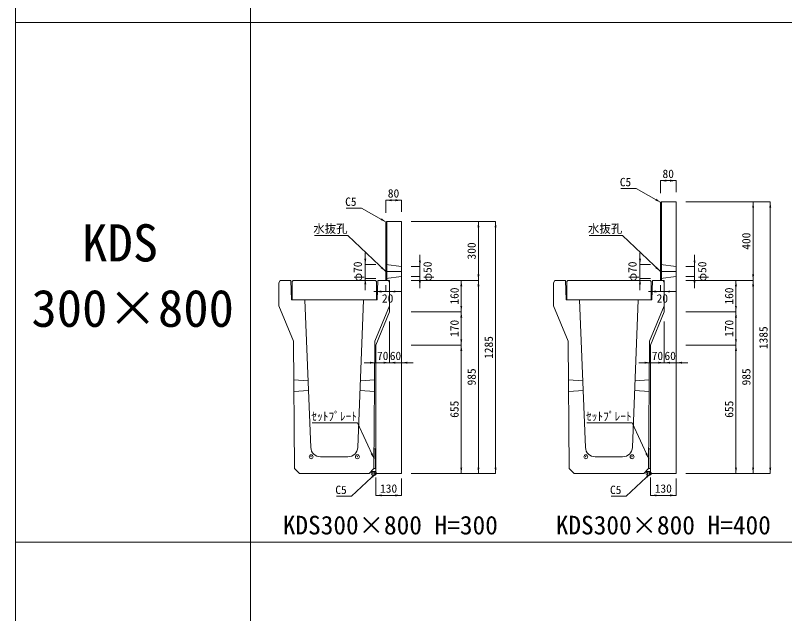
# Model space of a CAD drawing. Units: millimetres at full size, sheet at 1:40. Extents: x 172874 to 199766, y 869448 to 902797.
# Drawn here: x 172874 to 176800, y 892084 to 895135 of the extents above; entities that cross this region are included whole.
import ezdxf
from ezdxf.enums import TextEntityAlignment as Align

# ---------------------------------------------------------------- set-up
doc = ezdxf.new("R2010")
doc.units = ezdxf.units.MM
doc.header["$LTSCALE"] = 40
doc.header["$PDMODE"] = 32
doc.header["$PDSIZE"] = 20
for name, pattern in [('DASHED', [7.5, 6, -1.5]), ('USER1', [28.575, 19.05, -3.175, 3.175, -3.175]), ('USER2', [4.7625, 3.175, -1.5875])]:
    doc.linetypes.add(name, pattern=pattern)
for name, color, linetype, lineweight in [('セットプレート', 3, 'Continuous', 13), ('パネックスKDS', 2, 'Continuous', 13), ('図枠', 5, 'Continuous', 13), ('寸法線', 7, 'Continuous', 13), ('引出線', 4, 'Continuous', 13), ('本体', 2, 'Continuous', 13), ('補助線', 8, 'Continuous', 13)]:
    doc.layers.add(name, color=color, linetype=linetype, lineweight=lineweight)
doc.layers.add('文字', color=7, linetype='Continuous')
doc.styles.add('ＭＳ ゴシック', font='')
doc.styles.get('ＭＳ ゴシック').set_extended_font_data('MS Gothic')

# ---------------------------------------------------------------- blocks, each defined once
blk = doc.blocks.new('filled_arrow')
at = {"color": 0, "linetype": 'Continuous', "lineweight": -2}
blk.add_solid([(7.5, 1.25), (0, 0), (7.5, -1.25)], dxfattribs=at)

msp = doc.modelspace()

# ---------------------------------------------------------------- linework, layer by layer
at = {"layer": 'セットプレート'}
for points in [[(174704.33, 892823.33), (174712.33, 892823.27), (174713.09, 892923.27), (174705.09, 892923.33)], [(176106.33, 892823.33), (176114.33, 892823.27), (176115.1, 892923.27), (176107.1, 892923.33)]]:
    msp.add_lwpolyline(points, close=True, dxfattribs=at)
at = {"layer": 'パネックスKDS'}
for p, q in [((176166.29, 894178.33), (176171.29, 894183.33)), ((176166.29, 893783.33), (176166.29, 894178.33)), ((176171.29, 894183.33), (176246.29, 894183.33)), ((176246.29, 892798.33), (176246.29, 894183.33)), ((174764.29, 894078.33), (174769.29, 894083.33)), ((174764.29, 893783.33), (174764.29, 894078.33)), ((174769.29, 894083.33), (174844.29, 894083.33)), ((174844.29, 892798.33), (174844.29, 894083.33)), ((174764.29, 893783.33), (174784.29, 893783.33)), ((174784.29, 893623.33), (174784.29, 893783.33)), ((176166.29, 893783.33), (176186.29, 893783.33)), ((176186.29, 893623.33), (176186.29, 893783.33)), ((174784.29, 893623.33), (174714.29, 893453.33)), ((176186.29, 893623.33), (176116.29, 893453.33)), ((174714.29, 892803.33), (174714.29, 893453.33)), ((176116.29, 892803.33), (176116.29, 893453.33)), ((174714.29, 892803.33), (174719.29, 892798.33)), ((174719.29, 892798.33), (174844.29, 892798.33)), ((176116.29, 892803.33), (176121.29, 892798.33)), ((176121.29, 892798.33), (176246.29, 892798.33))]:
    msp.add_line(p, q, dxfattribs=at)
at = {"layer": 'パネックスKDS', "lineweight": 5}
for p, q in [((176171.29, 893783.33), (176171.29, 894183.33)), ((174769.29, 893783.33), (174769.29, 894083.33))]:
    msp.add_line(p, q, dxfattribs=at)
at = {"layer": 'パネックスKDS', "linetype": 'DASHED', "lineweight": 9}
for p, q in [((174764.29, 893863.33), (174844.29, 893853.33)), ((176166.29, 893863.33), (176246.29, 893853.33)), ((174764.29, 893793.33), (174844.29, 893803.33)), ((176166.29, 893793.33), (176246.29, 893803.33))]:
    msp.add_line(p, q, dxfattribs=at)
at = {"layer": '図枠'}
for p, q in [((172874.21, 902448.33), (172874.21, 887048.33)), ((174074.21, 902448.33), (174074.21, 887048.33)), ((172874.21, 895098.33), (185274.21, 895098.33)), ((172874.21, 892448.33), (185274.21, 892448.33))]:
    msp.add_line(p, q, dxfattribs=at)
at = {"layer": '寸法線'}
for p, q in [((176166.29, 894291.88), (176246.29, 894291.88)), ((176166.29, 894228.33), (176166.29, 894291.88)), ((176246.29, 894233.33), (176246.29, 894291.88)), ((174764.29, 894191.88), (174844.29, 894191.88)), ((174764.29, 894128.33), (174764.29, 894191.88)), ((174844.29, 894133.33), (174844.29, 894191.88)), ((176296.29, 894183.33), (176727.13, 894183.33)), ((176296.29, 894183.33), (176639.63, 894183.33)), ((176639.63, 893783.33), (176639.63, 894183.33)), ((176727.13, 892798.33), (176727.13, 894183.33)), ((174894.29, 894083.33), (175325.13, 894083.33)), ((174894.29, 894083.33), (175237.63, 894083.33)), ((175237.63, 893783.33), (175237.63, 894083.33)), ((175325.13, 892798.33), (175325.13, 894083.33)), ((174660.22, 893923.33), (174660.22, 893733.33)), ((174938.96, 893913.33), (174938.96, 893743.33)), ((176062.22, 893923.33), (176062.22, 893733.33)), ((176340.96, 893913.33), (176340.96, 893743.33)), ((174714.29, 893863.33), (174660.22, 893863.33)), ((174894.29, 893853.33), (174938.96, 893853.33)), ((176116.29, 893863.33), (176062.22, 893863.33)), ((176296.29, 893853.33), (176340.96, 893853.33)), ((174714.29, 893793.33), (174660.22, 893793.33)), ((174894.29, 893803.33), (174938.96, 893803.33)), ((174894.29, 893783.33), (175237.63, 893783.33)), ((174894.29, 893783.33), (175150.13, 893783.33)), ((174894.29, 893783.33), (175237.63, 893783.33)), ((175150.13, 893783.33), (175150.13, 893623.33)), ((175237.63, 893783.33), (175237.63, 892798.33)), ((176116.29, 893793.33), (176062.22, 893793.33)), ((176296.29, 893803.33), (176340.96, 893803.33)), ((176296.29, 893783.33), (176639.63, 893783.33)), ((176296.29, 893783.33), (176552.13, 893783.33)), ((176296.29, 893783.33), (176639.63, 893783.33)), ((176552.13, 893783.33), (176552.13, 893623.33)), ((176639.63, 893783.33), (176639.63, 892798.33)), ((174764.29, 893758.33), (174764.29, 893726.25)), ((174784.29, 893758.33), (174784.29, 893726.25)), ((176166.29, 893758.33), (176166.29, 893726.25)), ((176186.29, 893758.33), (176186.29, 893726.25)), ((174704.29, 893726.25), (174844.29, 893726.25)), ((176106.29, 893726.25), (176246.29, 893726.25)), ((174894.29, 893623.33), (175150.13, 893623.33)), ((174894.29, 893623.33), (175150.13, 893623.33)), ((175150.13, 893623.33), (175150.13, 893453.33)), ((176296.29, 893623.33), (176552.13, 893623.33)), ((176296.29, 893623.33), (176552.13, 893623.33)), ((176552.13, 893623.33), (176552.13, 893453.33)), ((174784.29, 893573.33), (174784.29, 893363.33)), ((176186.29, 893573.33), (176186.29, 893363.33)), ((174894.29, 893453.33), (175150.13, 893453.33)), ((174894.29, 893453.33), (175150.13, 893453.33)), ((175150.13, 893453.33), (175150.13, 892798.33)), ((176296.29, 893453.33), (176552.13, 893453.33)), ((176296.29, 893453.33), (176552.13, 893453.33)), ((176552.13, 893453.33), (176552.13, 892798.33)), ((174714.29, 893401.59), (174714.29, 893363.33)), ((174784.29, 893403.33), (174784.29, 893363.33)), ((174844.29, 893403.33), (174844.29, 893363.33)), ((176116.29, 893401.59), (176116.29, 893363.33)), ((176186.29, 893403.33), (176186.29, 893363.33)), ((176246.29, 893403.33), (176246.29, 893363.33)), ((174844.29, 893363.33), (174654.29, 893363.33)), ((174724.29, 893363.33), (174904.29, 893363.33)), ((176246.29, 893363.33), (176056.29, 893363.33)), ((176126.29, 893363.33), (176306.29, 893363.33)), ((174894.29, 892798.33), (175325.13, 892798.33)), ((174894.29, 892798.33), (175237.63, 892798.33)), ((174894.29, 892798.33), (175150.13, 892798.33)), ((176296.29, 892798.33), (176727.13, 892798.33)), ((176296.29, 892798.33), (176639.63, 892798.33)), ((176296.29, 892798.33), (176552.13, 892798.33)), ((174714.29, 892778.33), (174714.29, 892686.53)), ((174844.29, 892773.33), (174844.29, 892686.53)), ((176116.29, 892778.33), (176116.29, 892686.53)), ((176246.29, 892773.33), (176246.29, 892686.53)), ((174714.29, 892686.53), (174844.29, 892686.53)), ((176116.29, 892686.53), (176246.29, 892686.53))]:
    msp.add_line(p, q, dxfattribs=at)
at = {"layer": '引出線'}
for points in [[(176168.79, 894180.83), (176042.42, 894251.91), (175964.65, 894251.91)], [(174766.79, 894080.83), (174640.42, 894151.91), (174562.65, 894151.91)], [(174764.29, 893828.33), (174571.83, 894011.78), (174400.09, 894011.78)], [(176166.29, 893828.33), (175973.83, 894011.78), (175802.09, 894011.78)], [(174704.71, 892873.33), (174619.87, 893056.79), (174388.51, 893056.79)], [(176106.72, 892873.33), (176021.88, 893056.79), (175790.51, 893056.79)], [(174716.79, 892800.83), (174590.42, 892682.18), (174512.65, 892682.18)], [(176118.79, 892800.83), (175992.42, 892682.18), (175914.65, 892682.18)]]:
    msp.add_lwpolyline(points, dxfattribs=at)
at = {"layer": '本体'}
for p, q in [((174225.29, 893783.33), (174219.29, 893771.33)), ((174225.29, 893783.33), (174279.29, 893783.33)), ((174279.29, 893783.33), (174283.29, 893683.33)), ((174724.29, 893783.33), (174720.29, 893683.33)), ((174724.29, 893783.33), (174778.29, 893783.33)), ((174778.29, 893783.33), (174784.29, 893771.33)), ((175627.29, 893783.33), (175621.29, 893771.33)), ((175627.29, 893783.33), (175681.29, 893783.33)), ((175681.29, 893783.33), (175685.29, 893683.33)), ((176126.29, 893783.33), (176122.29, 893683.33)), ((176126.29, 893783.33), (176180.29, 893783.33)), ((176180.29, 893783.33), (176186.29, 893771.33)), ((174219.29, 893771.33), (174219.29, 893653.33)), ((174784.29, 893771.33), (174784.29, 893653.33)), ((175621.29, 893771.33), (175621.29, 893653.33)), ((176186.29, 893771.33), (176186.29, 893653.33)), ((174283.29, 893683.33), (174351.79, 893683.33)), ((174351.79, 893683.33), (174381.87, 892931.33)), ((174651.79, 893683.33), (174621.71, 892931.33)), ((174651.79, 893683.33), (174720.29, 893683.33)), ((175685.29, 893683.33), (175753.79, 893683.33)), ((175753.79, 893683.33), (175783.87, 892931.33)), ((176053.79, 893683.33), (176023.71, 892931.33)), ((176053.79, 893683.33), (176122.29, 893683.33)), ((174219.29, 893653.33), (174294.29, 893473.33)), ((174784.29, 893653.33), (174709.29, 893473.33)), ((175621.29, 893653.33), (175696.29, 893473.33)), ((176186.29, 893653.33), (176111.29, 893473.33)), ((174294.29, 893473.33), (174299.25, 892823.33)), ((174709.29, 893473.33), (174704.33, 892823.33)), ((175696.29, 893473.33), (175701.25, 892823.33)), ((176111.29, 893473.33), (176106.33, 892823.33)), ((174431.83, 892883.33), (174571.75, 892883.33)), ((175833.83, 892883.33), (175973.75, 892883.33)), ((174299.25, 892823.33), (174324.44, 892798.33)), ((174324.44, 892798.33), (174679.14, 892798.33)), ((174679.14, 892798.33), (174704.33, 892823.33)), ((175701.25, 892823.33), (175726.44, 892798.33)), ((175726.44, 892798.33), (176081.14, 892798.33)), ((176081.14, 892798.33), (176106.33, 892823.33))]:
    msp.add_line(p, q, dxfattribs=at)
at = {"layer": '本体', "linetype": 'USER2'}
for p, q in [((174295.79, 893276.33), (174368.27, 893271.33)), ((174635.31, 893271.33), (174707.79, 893276.33)), ((175697.79, 893276.33), (175770.27, 893271.33)), ((176037.31, 893271.33), (176109.79, 893276.33)), ((174370.27, 893221.33), (174296.25, 893216.33)), ((174707.33, 893216.33), (174633.31, 893221.33)), ((175772.27, 893221.33), (175698.25, 893216.33)), ((176109.33, 893216.33), (176035.31, 893221.33))]:
    msp.add_line(p, q, dxfattribs=at)
at = {"layer": '本体', "lineweight": 20}
for points in [[(174286.79, 893777.33), (174291.79, 893783.33), (174711.79, 893783.33), (174716.79, 893777.33), (174716.79, 893683.33), (174286.79, 893683.33)], [(175688.79, 893777.33), (175693.79, 893783.33), (176113.79, 893783.33), (176118.79, 893777.33), (176118.79, 893683.33), (175688.79, 893683.33)]]:
    msp.add_lwpolyline(points, close=True, dxfattribs=at)
at = {"layer": '本体'}
for centre, start, end in [((174431.83, 892933.33), 182.29061, 270), ((174571.75, 892933.33), 270, 357.70939), ((175833.83, 892933.33), 182.29061, 270), ((175973.75, 892933.33), 270, 357.70939)]:
    msp.add_arc(centre, 50, start, end, dxfattribs=at)
at = {"layer": '補助線', "linetype": 'USER1'}
for p, q in [((174764.29, 893828.33), (174844.29, 893828.33)), ((176166.29, 893828.33), (176246.29, 893828.33))]:
    msp.add_line(p, q, dxfattribs=at)
at = {"layer": '補助線'}
for p in [(174383.79, 892883.33), (174619.79, 892883.33), (175785.79, 892883.33), (176021.79, 892883.33), (174700.29, 892798.33), (174707.29, 892798.33), (174707.29, 892798.33), (176102.29, 892798.33), (176109.29, 892798.33), (176109.29, 892798.33)]:
    msp.add_point(p, dxfattribs=at)

# ---------------------------------------------------------------- block references
at = {"layer": '寸法線', "xscale": 4, "yscale": 4}
for p in [(176166.29, 894291.88), (174764.29, 894191.88), (174784.29, 893726.25), (176186.29, 893726.25), (174784.29, 893363.33), (174844.29, 893363.33), (176186.29, 893363.33), (176246.29, 893363.33), (174714.29, 892686.53), (176116.29, 892686.53)]:
    msp.add_blockref('filled_arrow', p, dxfattribs=at)
for p, rotation in [((176246.29, 894291.88), 180), ((174844.29, 894191.88), 180), ((176639.63, 894183.33), 270), ((176727.13, 894183.33), 270), ((175237.63, 894083.33), 270), ((175325.13, 894083.33), 270), ((174660.22, 893863.33), 90), ((176062.22, 893863.33), 90), ((174938.96, 893853.33), 90), ((176340.96, 893853.33), 90), ((175237.63, 893783.33), 90), ((176639.63, 893783.33), 90), ((174660.22, 893793.33), 270), ((174938.96, 893803.33), 270), ((175150.13, 893783.33), 270), ((175237.63, 893783.33), 270), ((176062.22, 893793.33), 270), ((176340.96, 893803.33), 270), ((176552.13, 893783.33), 270), ((176639.63, 893783.33), 270), ((174764.29, 893726.25), 180), ((176166.29, 893726.25), 180), ((175150.13, 893623.33), 90), ((175150.13, 893623.33), 270), ((176552.13, 893623.33), 90), ((176552.13, 893623.33), 270), ((175150.13, 893453.33), 90), ((176552.13, 893453.33), 90), ((175150.13, 893453.33), 270), ((176552.13, 893453.33), 270), ((174714.29, 893363.33), 180), ((174784.29, 893363.33), 180), ((176116.29, 893363.33), 180), ((176186.29, 893363.33), 180), ((175150.13, 892798.33), 90), ((175237.63, 892798.33), 90), ((175325.13, 892798.33), 90), ((176552.13, 892798.33), 90), ((176639.63, 892798.33), 90), ((176727.13, 892798.33), 90), ((174844.29, 892686.53), 180), ((176246.29, 892686.53), 180)]:
    msp.add_blockref('filled_arrow', p, dxfattribs=dict(at, rotation=rotation))
at = {"layer": '引出線', "xscale": 4, "yscale": 4}
for p, rotation in [((176168.79, 894180.83), 150.6), ((174766.79, 894080.83), 150.6), ((174764.29, 893828.33), 136.4), ((176166.29, 893828.33), 136.4), ((174704.71, 892873.33), 114.8), ((176106.72, 892873.33), 114.8), ((174716.79, 892800.83), 223.2), ((176118.79, 892800.83), 223.2)]:
    msp.add_blockref('filled_arrow', p, dxfattribs=dict(at, rotation=rotation))

# ---------------------------------------------------------------- texts
at = {"layer": '寸法線', "style": 'ＭＳ ゴシック'}
for s, p in [('80', (176206.29, 894326.88)), ('80', (174804.29, 894226.88)), ('20', (174774.29, 893691.25)), ('20', (176176.29, 893691.25)), ('70', (174749.29, 893398.33)), ('60', (174814.29, 893398.33)), ('70', (176151.29, 893398.33)), ('60', (176216.29, 893398.33)), ('130', (174779.29, 892721.53)), ('130', (176181.29, 892721.53))]:
    msp.add_text(s, height=42.72, dxfattribs=at).set_placement(p, align=Align.MIDDLE_CENTER)
for s, p in [('400', (176604.63, 893983.33)), ('300', (175202.63, 893933.33)), ('φ70', (174621.56, 893828.33)), ('φ50', (174977.62, 893828.33)), ('φ70', (176023.56, 893828.33)), ('φ50', (176379.62, 893828.33)), ('160', (175115.13, 893703.33)), ('160', (176517.13, 893703.33)), ('170', (175115.13, 893538.33)), ('170', (176517.13, 893538.33)), ('1385', (176692.13, 893490.83)), ('1285', (175290.13, 893440.83)), ('985', (175202.63, 893290.83)), ('985', (176604.63, 893290.83)), ('655', (175115.13, 893125.83)), ('655', (176517.13, 893125.83))]:
    msp.add_text(s, height=42.72, rotation=90, dxfattribs=at).set_placement(p, align=Align.MIDDLE_CENTER)
at = {"layer": '引出線', "style": 'ＭＳ ゴシック'}
for s, p in [('C5', (176017.42, 894305.91)), ('C5', (174615.42, 894205.91)), ('水抜孔', (174569.58, 894068.06)), ('水抜孔', (175971.58, 894068.06)), ('ｾｯﾄﾌﾟﾚｰﾄ', (174617.62, 893110.79)), ('ｾｯﾄﾌﾟﾚｰﾄ', (176019.63, 893110.79)), ('C5', (174565.42, 892736.18)), ('C5', (175967.42, 892736.18))]:
    msp.add_text(s, height=42.72, dxfattribs=at).set_placement(p, align=Align.TOP_RIGHT)
at = {"layer": '文字', "style": 'ＭＳ ゴシック'}
for s, p in [('KDS ', (173215.21, 894069.5)), ('300×800', (172956.21, 893736.16))]:
    msp.add_text(s, height=189.9, dxfattribs=at).set_placement(p, align=Align.TOP_LEFT)
for s, p in [('KDS300×800 H=300', (174238.87, 892458.87)), ('KDS300×800 H=400', (175632.24, 892458.87))]:
    msp.add_text(s, height=94.94, dxfattribs=at).set_placement(p, align=Align.BOTTOM_LEFT)

doc.saveas('drawing.dxf')
